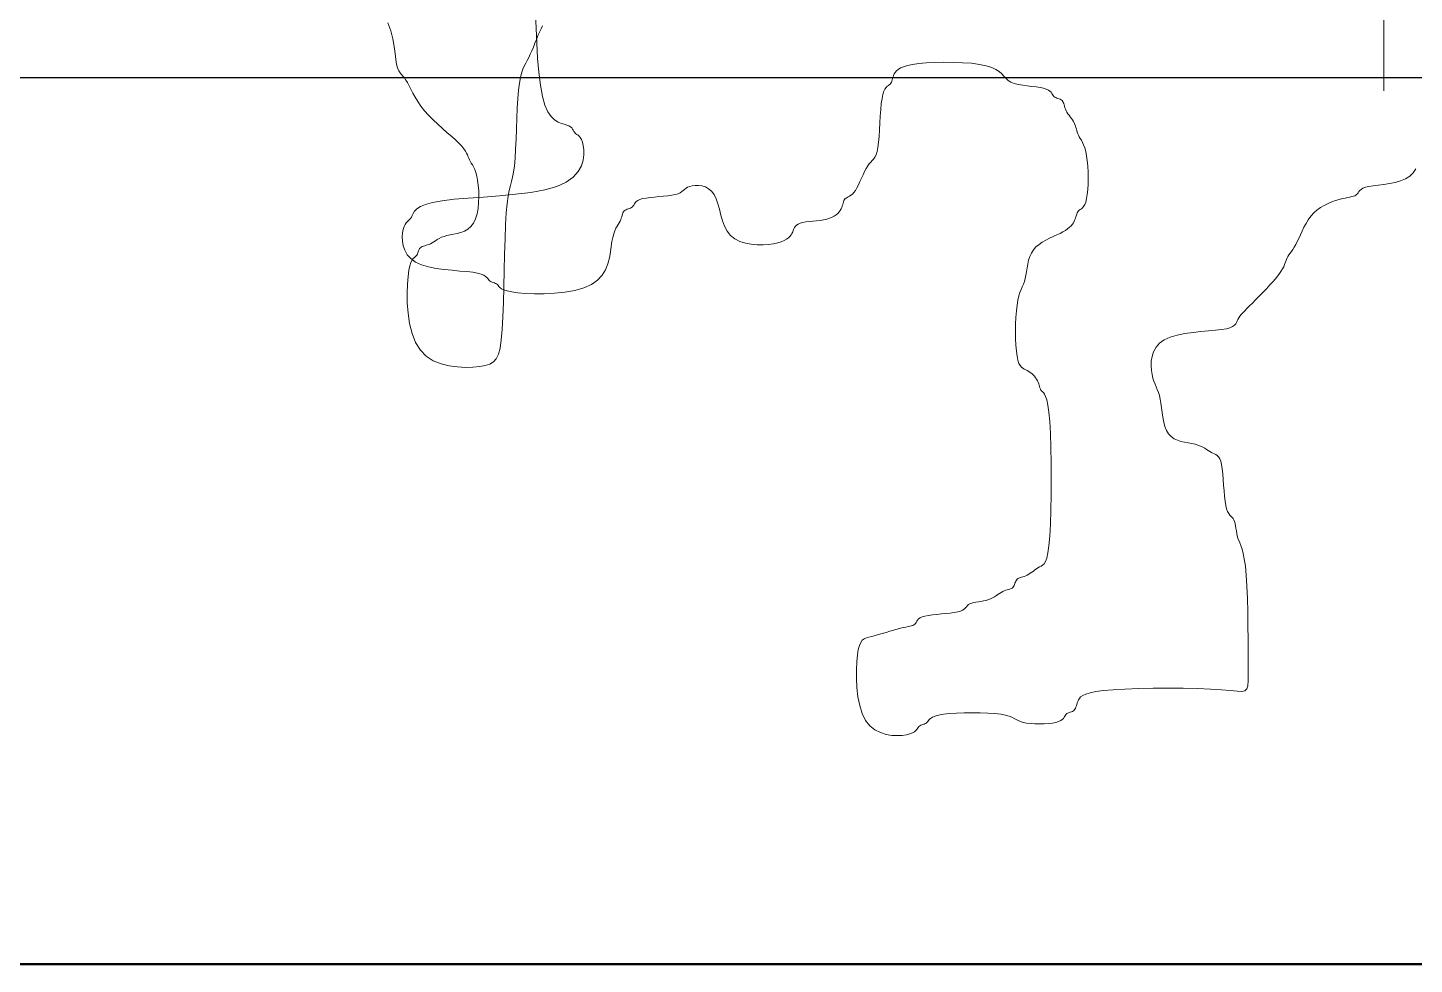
# Model space of a CAD drawing. Header units: millimetres. Extents: x 42 to 552, y 43 to 535.
# Drawn here: x 284.3451 to 284.5015, y 504.2378 to 504.3434 of the extents above; entities that cross this region are included whole.
import ezdxf

# ---------------------------------------------------------------- set-up
doc = ezdxf.new("R2010")
doc.units = ezdxf.units.MM
doc.header["$LTSCALE"] = 0.75
doc.header["$MEASUREMENT"] = 0
for name, color, linetype, lineweight in [('Gramado', 9, 'Continuous', 0), ('Linhas medias', 7, 'Continuous', 30), ('Paredes', 7, 'Continuous', 50)]:
    doc.layers.add(name, color=color, linetype=linetype, lineweight=lineweight)

# ---------------------------------------------------------------- blocks, each defined once
blk = doc.blocks.new('arbusto7vista')
for p, q in [((-0.56978, 0.25088), (-0.56978, 0.31276)), ((-0.76126, 0.26817), (-0.76113, 0.26496)), ((-0.27485, 0.26618), (-0.27416, 0.26437)), ((-0.76113, 0.26496), (-0.76098, 0.26161)), ((-0.27416, 0.26437), (-0.27371, 0.26257)), ((-0.24132, 0.26247), (-0.24098, 0.26331)), ((-0.24098, 0.26331), (-0.24063, 0.2641)), ((-0.24063, 0.2641), (-0.24028, 0.26484)), ((-0.24028, 0.26484), (-0.23994, 0.26548)), ((-0.76098, 0.26161), (-0.76078, 0.25825)), ((-0.27371, 0.26257), (-0.27342, 0.26084)), ((-0.27342, 0.26084), (-0.27323, 0.25926)), ((-0.24271, 0.25911), (-0.24236, 0.2599)), ((-0.24236, 0.2599), (-0.24201, 0.26074)), ((-0.24201, 0.26074), (-0.24167, 0.26161)), ((-0.24167, 0.26161), (-0.24132, 0.26247)), ((-0.76078, 0.25825), (-0.76051, 0.25504)), ((-0.67731, 0.25657), (-0.67616, 0.2568)), ((-0.67616, 0.2568), (-0.67475, 0.25699)), ((-0.67475, 0.25699), (-0.67306, 0.25714)), ((-0.67306, 0.25714), (-0.67114, 0.25724)), ((-0.67114, 0.25724), (-0.66908, 0.25729)), ((-0.66908, 0.25729), (-0.66696, 0.25728)), ((-0.66696, 0.25728), (-0.66486, 0.2572)), ((-0.66486, 0.2572), (-0.66287, 0.25706)), ((-0.66287, 0.25706), (-0.66106, 0.25683)), ((-0.66106, 0.25683), (-0.65952, 0.25653)), ((-0.27323, 0.25926), (-0.27306, 0.25791)), ((-0.27306, 0.25791), (-0.27287, 0.25685)), ((-0.27287, 0.25685), (-0.27264, 0.25603)), ((-0.24407, 0.25645), (-0.24374, 0.25709)), ((-0.24374, 0.25709), (-0.2434, 0.25772)), ((-0.2434, 0.25772), (-0.24305, 0.25838)), ((-0.24305, 0.25838), (-0.24271, 0.25911)), ((-0.76051, 0.25504), (-0.76016, 0.25212)), ((-0.68075, 0.25336), (-0.68067, 0.25367)), ((-0.68067, 0.25367), (-0.68057, 0.254)), ((-0.68057, 0.254), (-0.68045, 0.25434)), ((-0.68045, 0.25434), (-0.68029, 0.25468)), ((-0.68029, 0.25468), (-0.68009, 0.25503)), ((-0.68009, 0.25503), (-0.67982, 0.25537)), ((-0.67982, 0.25537), (-0.67943, 0.2557)), ((-0.67943, 0.2557), (-0.67891, 0.25601)), ((-0.67891, 0.25601), (-0.67821, 0.2563)), ((-0.67821, 0.2563), (-0.67731, 0.25657)), ((-0.65952, 0.25653), (-0.65829, 0.25614)), ((-0.65829, 0.25614), (-0.65735, 0.25569)), ((-0.65735, 0.25569), (-0.65663, 0.2552)), ((-0.65663, 0.2552), (-0.65605, 0.25468)), ((-0.65605, 0.25468), (-0.65557, 0.25417)), ((-0.65557, 0.25417), (-0.6551, 0.25368)), ((-0.6551, 0.25368), (-0.65459, 0.25322)), ((-0.27264, 0.25603), (-0.27237, 0.2554)), ((-0.27237, 0.2554), (-0.27208, 0.25492)), ((-0.27208, 0.25492), (-0.27177, 0.25452)), ((-0.27177, 0.25452), (-0.27144, 0.25415)), ((-0.27144, 0.25415), (-0.2711, 0.25376)), ((-0.2711, 0.25376), (-0.27076, 0.2533)), ((-0.24517, 0.25256), (-0.24494, 0.25383)), ((-0.24494, 0.25383), (-0.24467, 0.25487)), ((-0.24467, 0.25487), (-0.24438, 0.25572)), ((-0.24438, 0.25572), (-0.24407, 0.25645)), ((-0.76016, 0.25212), (-0.75971, 0.24961)), ((-0.68287, 0.25006), (-0.68264, 0.25076)), ((-0.68264, 0.25076), (-0.6824, 0.25126)), ((-0.6824, 0.25126), (-0.68214, 0.25163)), ((-0.68214, 0.25163), (-0.68188, 0.25188)), ((-0.68188, 0.25188), (-0.68163, 0.25207)), ((-0.68163, 0.25207), (-0.68141, 0.25222)), ((-0.68141, 0.25222), (-0.68122, 0.25238)), ((-0.68122, 0.25238), (-0.68106, 0.25257)), ((-0.68106, 0.25257), (-0.68094, 0.2528)), ((-0.68094, 0.2528), (-0.68084, 0.25307)), ((-0.68084, 0.25307), (-0.68075, 0.25336)), ((-0.65459, 0.25322), (-0.65398, 0.25284)), ((-0.65398, 0.25284), (-0.6532, 0.25253)), ((-0.6532, 0.25253), (-0.6523, 0.2523)), ((-0.6523, 0.2523), (-0.65131, 0.25212)), ((-0.65131, 0.25212), (-0.65028, 0.25197)), ((-0.65028, 0.25197), (-0.64925, 0.25185)), ((-0.64925, 0.25185), (-0.64826, 0.25174)), ((-0.64826, 0.25174), (-0.64736, 0.25161)), ((-0.64736, 0.25161), (-0.64659, 0.25145)), ((-0.64659, 0.25145), (-0.64598, 0.25126)), ((-0.64598, 0.25126), (-0.64551, 0.25104)), ((-0.64551, 0.25104), (-0.64517, 0.25079)), ((-0.64517, 0.25079), (-0.64491, 0.25053)), ((-0.64491, 0.25053), (-0.64473, 0.25027)), ((-0.27076, 0.2533), (-0.27041, 0.25272)), ((-0.27041, 0.25272), (-0.27004, 0.25202)), ((-0.27004, 0.25202), (-0.26964, 0.25123)), ((-0.26964, 0.25123), (-0.2692, 0.25036)), ((-0.2692, 0.25036), (-0.26869, 0.24942)), ((-0.24552, 0.24911), (-0.24536, 0.25099)), ((-0.24536, 0.25099), (-0.24517, 0.25256)), ((-0.75971, 0.24961), (-0.75913, 0.24763)), ((-0.75913, 0.24763), (-0.75845, 0.24613)), ((-0.68334, 0.24664), (-0.68322, 0.24799)), ((-0.68322, 0.24799), (-0.68306, 0.24915)), ((-0.68306, 0.24915), (-0.68287, 0.25006)), ((-0.64473, 0.25027), (-0.64458, 0.25003)), ((-0.64458, 0.25003), (-0.64444, 0.2498)), ((-0.64444, 0.2498), (-0.64428, 0.24961)), ((-0.64428, 0.24961), (-0.64409, 0.24946)), ((-0.64409, 0.24946), (-0.64386, 0.24934)), ((-0.64386, 0.24934), (-0.64361, 0.24924)), ((-0.64361, 0.24924), (-0.64336, 0.24915)), ((-0.64336, 0.24915), (-0.6431, 0.24906)), ((-0.6431, 0.24906), (-0.64285, 0.24896)), ((-0.64285, 0.24896), (-0.64263, 0.24884)), ((-0.64263, 0.24884), (-0.64243, 0.24869)), ((-0.64243, 0.24869), (-0.64228, 0.24849)), ((-0.64228, 0.24849), (-0.64216, 0.24826)), ((-0.64216, 0.24826), (-0.64206, 0.248)), ((-0.64206, 0.248), (-0.64197, 0.24771)), ((-0.64197, 0.24771), (-0.64188, 0.24739)), ((-0.64188, 0.24739), (-0.64178, 0.24706)), ((-0.26869, 0.24942), (-0.26809, 0.24843)), ((-0.26809, 0.24843), (-0.2674, 0.24741)), ((-0.2674, 0.24741), (-0.2666, 0.24638)), ((-0.24564, 0.24696), (-0.24552, 0.24911)), ((-0.75845, 0.24613), (-0.75771, 0.24505)), ((-0.75771, 0.24505), (-0.75694, 0.2443)), ((-0.75694, 0.2443), (-0.75616, 0.24381)), ((-0.68352, 0.24361), (-0.68344, 0.24516)), ((-0.68344, 0.24516), (-0.68334, 0.24664)), ((-0.64178, 0.24706), (-0.64166, 0.24672)), ((-0.64166, 0.24672), (-0.64151, 0.24638)), ((-0.64151, 0.24638), (-0.64132, 0.24603)), ((-0.64132, 0.24603), (-0.64109, 0.24569)), ((-0.64109, 0.24569), (-0.64084, 0.24534)), ((-0.64084, 0.24534), (-0.64059, 0.245)), ((-0.64059, 0.245), (-0.64033, 0.24465)), ((-0.64033, 0.24465), (-0.64008, 0.2443)), ((-0.64008, 0.2443), (-0.63986, 0.24396)), ((-0.2666, 0.24638), (-0.26568, 0.24534)), ((-0.26568, 0.24534), (-0.26466, 0.24432)), ((-0.26466, 0.24432), (-0.26359, 0.24331)), ((-0.24582, 0.24228), (-0.24574, 0.24466)), ((-0.24574, 0.24466), (-0.24564, 0.24696)), ((-0.75616, 0.24381), (-0.75542, 0.24351)), ((-0.75542, 0.24351), (-0.75475, 0.24331)), ((-0.75475, 0.24331), (-0.75417, 0.24315)), ((-0.75417, 0.24315), (-0.75371, 0.24296)), ((-0.75371, 0.24296), (-0.75336, 0.24273)), ((-0.75336, 0.24273), (-0.75309, 0.24248)), ((-0.75309, 0.24248), (-0.7529, 0.24223)), ((-0.7529, 0.24223), (-0.75274, 0.24197)), ((-0.75274, 0.24197), (-0.75261, 0.24172)), ((-0.75261, 0.24172), (-0.75247, 0.2415)), ((-0.75247, 0.2415), (-0.75232, 0.2413)), ((-0.75232, 0.2413), (-0.75213, 0.24115)), ((-0.75213, 0.24115), (-0.7519, 0.241)), ((-0.7519, 0.241), (-0.75165, 0.24083)), ((-0.68371, 0.24058), (-0.68361, 0.24206)), ((-0.68361, 0.24206), (-0.68352, 0.24361)), ((-0.63986, 0.24396), (-0.63966, 0.24361)), ((-0.63966, 0.24361), (-0.63951, 0.24326)), ((-0.63951, 0.24326), (-0.63939, 0.24292)), ((-0.63939, 0.24292), (-0.63929, 0.24257)), ((-0.63929, 0.24257), (-0.6392, 0.24223)), ((-0.6392, 0.24223), (-0.63911, 0.24188)), ((-0.63911, 0.24188), (-0.63901, 0.24153)), ((-0.63901, 0.24153), (-0.63889, 0.24119)), ((-0.63889, 0.24119), (-0.63874, 0.24084)), ((-0.26359, 0.24331), (-0.2625, 0.24234)), ((-0.2625, 0.24234), (-0.26144, 0.24141)), ((-0.26144, 0.24141), (-0.26043, 0.24054)), ((-0.24591, 0.23993), (-0.24582, 0.24228)), ((-0.75165, 0.24083), (-0.7514, 0.24061)), ((-0.7514, 0.24061), (-0.75114, 0.2403)), ((-0.75114, 0.2403), (-0.75089, 0.23988)), ((-0.75089, 0.23988), (-0.75067, 0.2393)), ((-0.75067, 0.2393), (-0.75047, 0.23854)), ((-0.75047, 0.23854), (-0.75033, 0.23757)), ((-0.68418, 0.23716), (-0.68399, 0.23807)), ((-0.68399, 0.23807), (-0.68383, 0.23923)), ((-0.68383, 0.23923), (-0.68371, 0.24058)), ((-0.63874, 0.24084), (-0.63855, 0.24049)), ((-0.63855, 0.24049), (-0.63832, 0.24012)), ((-0.63832, 0.24012), (-0.63807, 0.23971)), ((-0.63807, 0.23971), (-0.63782, 0.23923)), ((-0.63782, 0.23923), (-0.63756, 0.23866)), ((-0.63756, 0.23866), (-0.63731, 0.23799)), ((-0.63731, 0.23799), (-0.63708, 0.23718)), ((-0.26043, 0.24054), (-0.25952, 0.23973)), ((-0.25952, 0.23973), (-0.25875, 0.239)), ((-0.25875, 0.239), (-0.25814, 0.23835)), ((-0.25814, 0.23835), (-0.25768, 0.23777)), ((-0.24601, 0.23769), (-0.24591, 0.23993)), ((-0.75046, 0.23521), (-0.75088, 0.23392)), ((-0.75031, 0.23644), (-0.75046, 0.23521)), ((-0.75033, 0.23757), (-0.75031, 0.23644)), ((-0.68595, 0.23438), (-0.68561, 0.23477)), ((-0.68561, 0.23477), (-0.68528, 0.23511)), ((-0.68528, 0.23511), (-0.68497, 0.23548)), ((-0.68497, 0.23548), (-0.68468, 0.23591)), ((-0.68468, 0.23591), (-0.68441, 0.23645)), ((-0.68441, 0.23645), (-0.68418, 0.23716)), ((-0.63708, 0.23718), (-0.63689, 0.23623)), ((-0.63689, 0.23623), (-0.63674, 0.23511)), ((-0.63674, 0.23511), (-0.63663, 0.23387)), ((-0.25768, 0.23777), (-0.25733, 0.23726)), ((-0.25733, 0.23726), (-0.25708, 0.23681)), ((-0.25708, 0.23681), (-0.25689, 0.23639)), ((-0.25689, 0.23639), (-0.25674, 0.23601)), ((-0.25674, 0.23601), (-0.2566, 0.23565)), ((-0.2566, 0.23565), (-0.25644, 0.23531)), ((-0.25644, 0.23531), (-0.25625, 0.23496)), ((-0.25625, 0.23496), (-0.25602, 0.23458)), ((-0.24629, 0.23392), (-0.24613, 0.23566)), ((-0.24613, 0.23566), (-0.24601, 0.23769)), ((-0.75161, 0.23263), (-0.75274, 0.2314)), ((-0.75088, 0.23392), (-0.75161, 0.23263)), ((-0.68768, 0.23115), (-0.68733, 0.23193)), ((-0.68733, 0.23193), (-0.68699, 0.23267)), ((-0.68699, 0.23267), (-0.68664, 0.23334)), ((-0.68664, 0.23334), (-0.68629, 0.23392)), ((-0.68629, 0.23392), (-0.68595, 0.23438)), ((-0.63663, 0.23387), (-0.63657, 0.23255)), ((-0.63657, 0.23255), (-0.63655, 0.23121)), ((-0.56491, 0.231), (-0.56394, 0.23161)), ((-0.56394, 0.23161), (-0.56318, 0.23239)), ((-0.56318, 0.23239), (-0.5626, 0.23329)), ((-0.25602, 0.23458), (-0.25578, 0.23417)), ((-0.25578, 0.23417), (-0.25552, 0.23369)), ((-0.25552, 0.23369), (-0.25526, 0.23313)), ((-0.25526, 0.23313), (-0.25501, 0.23245)), ((-0.25501, 0.23245), (-0.25479, 0.23165)), ((-0.25479, 0.23165), (-0.2546, 0.23069)), ((-0.2467, 0.23142), (-0.24648, 0.23254)), ((-0.24648, 0.23254), (-0.24629, 0.23392)), ((-0.75918, 0.22854), (-0.76233, 0.22796)), ((-0.75647, 0.22931), (-0.75918, 0.22854)), ((-0.75434, 0.23027), (-0.75647, 0.22931)), ((-0.75274, 0.2314), (-0.75434, 0.23027)), ((-0.72791, 0.22838), (-0.72761, 0.22864)), ((-0.72761, 0.22864), (-0.72729, 0.22889)), ((-0.72729, 0.22889), (-0.72692, 0.22911)), ((-0.72692, 0.22911), (-0.72646, 0.22931)), ((-0.72646, 0.22931), (-0.72588, 0.22946)), ((-0.72588, 0.22946), (-0.72521, 0.22954)), ((-0.72521, 0.22954), (-0.72447, 0.22953)), ((-0.72447, 0.22953), (-0.72369, 0.22942)), ((-0.72369, 0.22942), (-0.72292, 0.22918)), ((-0.72292, 0.22918), (-0.72218, 0.22879)), ((-0.72218, 0.22879), (-0.7215, 0.22822)), ((-0.68907, 0.22838), (-0.68872, 0.22896)), ((-0.68872, 0.22896), (-0.68837, 0.22964)), ((-0.68837, 0.22964), (-0.68803, 0.23038)), ((-0.68803, 0.23038), (-0.68768, 0.23115)), ((-0.63663, 0.22864), (-0.63674, 0.2275)), ((-0.63657, 0.22989), (-0.63663, 0.22864)), ((-0.63655, 0.23121), (-0.63657, 0.22989)), ((-0.57525, 0.22838), (-0.57495, 0.22864)), ((-0.57495, 0.22864), (-0.57452, 0.22889)), ((-0.57452, 0.22889), (-0.57394, 0.22911)), ((-0.57394, 0.22911), (-0.57318, 0.22931)), ((-0.57318, 0.22931), (-0.57221, 0.22946)), ((-0.57221, 0.22946), (-0.57108, 0.2296)), ((-0.57108, 0.2296), (-0.56985, 0.22975)), ((-0.56985, 0.22975), (-0.56856, 0.22994)), ((-0.56856, 0.22994), (-0.56727, 0.2302)), ((-0.56727, 0.2302), (-0.56603, 0.23054)), ((-0.56603, 0.23054), (-0.56491, 0.231)), ((-0.2546, 0.23069), (-0.25445, 0.22958)), ((-0.25445, 0.22958), (-0.25435, 0.22833)), ((-0.24771, 0.22711), (-0.24747, 0.22841)), ((-0.24747, 0.22841), (-0.24721, 0.22948)), ((-0.24721, 0.22948), (-0.24695, 0.23044)), ((-0.24695, 0.23044), (-0.2467, 0.23142)), ((-0.78447, 0.22569), (-0.78607, 0.22524)), ((-0.78233, 0.22608), (-0.78447, 0.22569)), ((-0.77963, 0.22639), (-0.78233, 0.22608)), ((-0.77647, 0.22665), (-0.77963, 0.22639)), ((-0.77301, 0.2269), (-0.77647, 0.22665)), ((-0.7694, 0.22717), (-0.77301, 0.2269)), ((-0.76579, 0.22752), (-0.7694, 0.22717)), ((-0.76233, 0.22796), (-0.76579, 0.22752)), ((-0.7391, 0.22511), (-0.73895, 0.22536)), ((-0.73895, 0.22536), (-0.73876, 0.22562)), ((-0.73876, 0.22562), (-0.7385, 0.22587)), ((-0.7385, 0.22587), (-0.73816, 0.22612)), ((-0.73816, 0.22612), (-0.73769, 0.22635)), ((-0.73769, 0.22635), (-0.73708, 0.22654)), ((-0.73708, 0.22654), (-0.73631, 0.22669)), ((-0.73631, 0.22669), (-0.73541, 0.22681)), ((-0.73541, 0.22681), (-0.73442, 0.22691)), ((-0.73442, 0.22691), (-0.73339, 0.227)), ((-0.73339, 0.227), (-0.73236, 0.22709)), ((-0.73236, 0.22709), (-0.73137, 0.22719)), ((-0.73137, 0.22719), (-0.73047, 0.22731)), ((-0.73047, 0.22731), (-0.7297, 0.22746)), ((-0.7297, 0.22746), (-0.72908, 0.22765)), ((-0.72908, 0.22765), (-0.72861, 0.22788)), ((-0.72861, 0.22788), (-0.72823, 0.22813)), ((-0.72823, 0.22813), (-0.72791, 0.22838)), ((-0.7215, 0.22822), (-0.72092, 0.22746)), ((-0.72092, 0.22746), (-0.72046, 0.2265)), ((-0.72046, 0.2265), (-0.72009, 0.22537)), ((-0.72009, 0.22537), (-0.71975, 0.22414)), ((-0.69192, 0.22525), (-0.69184, 0.22556)), ((-0.69184, 0.22556), (-0.69175, 0.22585)), ((-0.69175, 0.22585), (-0.69165, 0.22611)), ((-0.69165, 0.22611), (-0.69153, 0.22635)), ((-0.69153, 0.22635), (-0.69137, 0.22654)), ((-0.69137, 0.22654), (-0.69118, 0.22669)), ((-0.69118, 0.22669), (-0.69095, 0.22683)), ((-0.69095, 0.22683), (-0.69068, 0.22696)), ((-0.69068, 0.22696), (-0.69039, 0.22712)), ((-0.69039, 0.22712), (-0.69008, 0.22731)), ((-0.69008, 0.22731), (-0.68975, 0.22758)), ((-0.68975, 0.22758), (-0.68941, 0.22793)), ((-0.68941, 0.22793), (-0.68907, 0.22838)), ((-0.63708, 0.22578), (-0.63731, 0.2252)), ((-0.63689, 0.22654), (-0.63708, 0.22578)), ((-0.63674, 0.2275), (-0.63689, 0.22654)), ((-0.58327, 0.22502), (-0.58241, 0.22544)), ((-0.58241, 0.22544), (-0.58155, 0.2258)), ((-0.58155, 0.2258), (-0.58071, 0.2261)), ((-0.58071, 0.2261), (-0.57991, 0.22634)), ((-0.57991, 0.22634), (-0.57918, 0.22654)), ((-0.57918, 0.22654), (-0.57853, 0.22669)), ((-0.57853, 0.22669), (-0.57796, 0.22681)), ((-0.57796, 0.22681), (-0.57747, 0.22691)), ((-0.57747, 0.22691), (-0.57704, 0.227)), ((-0.57704, 0.227), (-0.57668, 0.22709)), ((-0.57668, 0.22709), (-0.57639, 0.22719)), ((-0.57639, 0.22719), (-0.57614, 0.22731)), ((-0.57614, 0.22731), (-0.57595, 0.22746)), ((-0.57595, 0.22746), (-0.57579, 0.22765)), ((-0.57579, 0.22765), (-0.57564, 0.22788)), ((-0.57564, 0.22788), (-0.57548, 0.22813)), ((-0.57548, 0.22813), (-0.57525, 0.22838)), ((-0.25437, 0.22567), (-0.2545, 0.22435)), ((-0.25432, 0.22702), (-0.25437, 0.22567)), ((-0.25435, 0.22833), (-0.25432, 0.22702)), ((-0.24813, 0.22331), (-0.24794, 0.22545)), ((-0.24794, 0.22545), (-0.24771, 0.22711)), ((-0.78926, 0.22239), (-0.78945, 0.22208)), ((-0.78909, 0.22277), (-0.78926, 0.22239)), ((-0.78889, 0.22322), (-0.78909, 0.22277)), ((-0.78857, 0.22372), (-0.78889, 0.22322)), ((-0.78804, 0.22423), (-0.78857, 0.22372)), ((-0.78724, 0.22475), (-0.78804, 0.22423)), ((-0.78607, 0.22524), (-0.78724, 0.22475)), ((-0.74189, 0.22215), (-0.74179, 0.22248)), ((-0.74179, 0.22248), (-0.7417, 0.22279)), ((-0.7417, 0.22279), (-0.74161, 0.22308)), ((-0.74161, 0.22308), (-0.74151, 0.22335)), ((-0.74151, 0.22335), (-0.74139, 0.22358)), ((-0.74139, 0.22358), (-0.74124, 0.22377)), ((-0.74124, 0.22377), (-0.74105, 0.22392)), ((-0.74105, 0.22392), (-0.74082, 0.22404)), ((-0.74082, 0.22404), (-0.74057, 0.22414)), ((-0.74057, 0.22414), (-0.74031, 0.22423)), ((-0.74031, 0.22423), (-0.74006, 0.22432)), ((-0.74006, 0.22432), (-0.73981, 0.22442)), ((-0.73981, 0.22442), (-0.73958, 0.22454)), ((-0.73958, 0.22454), (-0.73939, 0.22469)), ((-0.73939, 0.22469), (-0.73924, 0.22489)), ((-0.73924, 0.22489), (-0.7391, 0.22511)), ((-0.71975, 0.22414), (-0.71942, 0.22285)), ((-0.71942, 0.22285), (-0.71905, 0.22156)), ((-0.69488, 0.22212), (-0.69431, 0.22235)), ((-0.69431, 0.22235), (-0.69382, 0.22261)), ((-0.69382, 0.22261), (-0.69339, 0.22291)), ((-0.69339, 0.22291), (-0.69304, 0.22322)), ((-0.69304, 0.22322), (-0.69274, 0.22355)), ((-0.69274, 0.22355), (-0.69249, 0.22389)), ((-0.69249, 0.22389), (-0.6923, 0.22423)), ((-0.6923, 0.22423), (-0.69214, 0.22458)), ((-0.69214, 0.22458), (-0.69202, 0.22492)), ((-0.69202, 0.22492), (-0.69192, 0.22525)), ((-0.63929, 0.22248), (-0.63939, 0.22215)), ((-0.6392, 0.22279), (-0.63929, 0.22248)), ((-0.63911, 0.22308), (-0.6392, 0.22279)), ((-0.63901, 0.22335), (-0.63911, 0.22308)), ((-0.63889, 0.22358), (-0.63901, 0.22335)), ((-0.63874, 0.22377), (-0.63889, 0.22358)), ((-0.63855, 0.22393), (-0.63874, 0.22377)), ((-0.63832, 0.22407), (-0.63855, 0.22393)), ((-0.63807, 0.22424), (-0.63832, 0.22407)), ((-0.63782, 0.22446), (-0.63807, 0.22424)), ((-0.63756, 0.22477), (-0.63782, 0.22446)), ((-0.63731, 0.2252), (-0.63756, 0.22477)), ((-0.58687, 0.22178), (-0.58629, 0.22258)), ((-0.58629, 0.22258), (-0.58564, 0.22331)), ((-0.58564, 0.22331), (-0.58491, 0.22396)), ((-0.58491, 0.22396), (-0.58411, 0.22453)), ((-0.58411, 0.22453), (-0.58327, 0.22502)), ((-0.25473, 0.2231), (-0.25506, 0.22197)), ((-0.2545, 0.22435), (-0.25473, 0.2231)), ((-0.24829, 0.22061), (-0.24813, 0.22331)), ((-0.7911, 0.21962), (-0.79125, 0.21885)), ((-0.79091, 0.22023), (-0.7911, 0.21962)), ((-0.79068, 0.2207), (-0.79091, 0.22023)), ((-0.79044, 0.22106), (-0.79068, 0.2207)), ((-0.79018, 0.22135), (-0.79044, 0.22106)), ((-0.78992, 0.22159), (-0.79018, 0.22135)), ((-0.78967, 0.22182), (-0.78992, 0.22159)), ((-0.78945, 0.22208), (-0.78967, 0.22182)), ((-0.74359, 0.21861), (-0.74334, 0.21928)), ((-0.74334, 0.21928), (-0.74309, 0.21985)), ((-0.74309, 0.21985), (-0.74283, 0.22033)), ((-0.74283, 0.22033), (-0.74258, 0.22074)), ((-0.74258, 0.22074), (-0.74235, 0.22111)), ((-0.74235, 0.22111), (-0.74216, 0.22146)), ((-0.74216, 0.22146), (-0.74201, 0.22181)), ((-0.74201, 0.22181), (-0.74189, 0.22215)), ((-0.71905, 0.22156), (-0.71859, 0.22032)), ((-0.71859, 0.22032), (-0.71799, 0.2192)), ((-0.71799, 0.2192), (-0.71723, 0.21823)), ((-0.70338, 0.2187), (-0.70322, 0.21904)), ((-0.70322, 0.21904), (-0.70309, 0.21938)), ((-0.70309, 0.21938), (-0.70296, 0.21971)), ((-0.70296, 0.21971), (-0.7028, 0.22002)), ((-0.7028, 0.22002), (-0.7026, 0.22031)), ((-0.7026, 0.22031), (-0.70234, 0.22058)), ((-0.70234, 0.22058), (-0.70199, 0.22081)), ((-0.70199, 0.22081), (-0.70153, 0.221)), ((-0.70153, 0.221), (-0.70095, 0.22116)), ((-0.70095, 0.22116), (-0.70027, 0.22128)), ((-0.70027, 0.22128), (-0.69951, 0.22138)), ((-0.69951, 0.22138), (-0.6987, 0.22146)), ((-0.6987, 0.22146), (-0.69787, 0.22155)), ((-0.69787, 0.22155), (-0.69705, 0.22165)), ((-0.69705, 0.22165), (-0.69626, 0.22177)), ((-0.69626, 0.22177), (-0.69553, 0.22193)), ((-0.69553, 0.22193), (-0.69488, 0.22212)), ((-0.64224, 0.21904), (-0.64289, 0.2187)), ((-0.64167, 0.21939), (-0.64224, 0.21904)), ((-0.64118, 0.21973), (-0.64167, 0.21939)), ((-0.64076, 0.22008), (-0.64118, 0.21973)), ((-0.6404, 0.22043), (-0.64076, 0.22008)), ((-0.6401, 0.22077), (-0.6404, 0.22043)), ((-0.63986, 0.22112), (-0.6401, 0.22077)), ((-0.63966, 0.22146), (-0.63986, 0.22112)), ((-0.63951, 0.22181), (-0.63966, 0.22146)), ((-0.63939, 0.22215), (-0.63951, 0.22181)), ((-0.58863, 0.21838), (-0.58825, 0.21922)), ((-0.58825, 0.21922), (-0.58784, 0.22008)), ((-0.58784, 0.22008), (-0.58738, 0.22094)), ((-0.58738, 0.22094), (-0.58687, 0.22178)), ((-0.25754, 0.21923), (-0.25835, 0.21893)), ((-0.25678, 0.21966), (-0.25754, 0.21923)), ((-0.2561, 0.22024), (-0.25678, 0.21966)), ((-0.25552, 0.221), (-0.2561, 0.22024)), ((-0.25506, 0.22197), (-0.25552, 0.221)), ((-0.24841, 0.21745), (-0.24829, 0.22061)), ((-0.79125, 0.21885), (-0.79132, 0.21795)), ((-0.79132, 0.21795), (-0.79128, 0.21696)), ((-0.79128, 0.21696), (-0.7911, 0.21593)), ((-0.7911, 0.21593), (-0.79075, 0.2149)), ((-0.74417, 0.21573), (-0.74401, 0.21685)), ((-0.74401, 0.21685), (-0.74382, 0.21781)), ((-0.74382, 0.21781), (-0.74359, 0.21861)), ((-0.71723, 0.21823), (-0.71626, 0.21747)), ((-0.71626, 0.21747), (-0.71513, 0.21691)), ((-0.71513, 0.21691), (-0.71388, 0.21651)), ((-0.71388, 0.21651), (-0.71255, 0.21627)), ((-0.71255, 0.21627), (-0.71121, 0.21616)), ((-0.71121, 0.21616), (-0.70989, 0.21616)), ((-0.70989, 0.21616), (-0.70865, 0.21624)), ((-0.70865, 0.21624), (-0.70753, 0.21639)), ((-0.70753, 0.21639), (-0.70658, 0.21658)), ((-0.70658, 0.21658), (-0.70578, 0.21681)), ((-0.70578, 0.21681), (-0.70512, 0.21708)), ((-0.70512, 0.21708), (-0.70459, 0.21737)), ((-0.70459, 0.21737), (-0.70417, 0.21768)), ((-0.70417, 0.21768), (-0.70383, 0.21801)), ((-0.70383, 0.21801), (-0.70358, 0.21835)), ((-0.70358, 0.21835), (-0.70338, 0.2187)), ((-0.64763, 0.21623), (-0.64832, 0.21566)), ((-0.64688, 0.21674), (-0.64763, 0.21623)), ((-0.64607, 0.2172), (-0.64688, 0.21674)), ((-0.64524, 0.21761), (-0.64607, 0.2172)), ((-0.64442, 0.21799), (-0.64524, 0.21761)), ((-0.64363, 0.21835), (-0.64442, 0.21799)), ((-0.64289, 0.2187), (-0.64363, 0.21835)), ((-0.59002, 0.21562), (-0.58968, 0.2162)), ((-0.58968, 0.2162), (-0.58934, 0.21685)), ((-0.58934, 0.21685), (-0.58899, 0.21758)), ((-0.58899, 0.21758), (-0.58863, 0.21838)), ((-0.26654, 0.21593), (-0.26683, 0.21584)), ((-0.26623, 0.21602), (-0.26654, 0.21593)), ((-0.2659, 0.21611), (-0.26623, 0.21602)), ((-0.26556, 0.21624), (-0.2659, 0.21611)), ((-0.26522, 0.21639), (-0.26556, 0.21624)), ((-0.26487, 0.21658), (-0.26522, 0.21639)), ((-0.26451, 0.21681), (-0.26487, 0.21658)), ((-0.26413, 0.21705), (-0.26451, 0.21681)), ((-0.26371, 0.21731), (-0.26413, 0.21705)), ((-0.26326, 0.21757), (-0.26371, 0.21731)), ((-0.26275, 0.21782), (-0.26326, 0.21757)), ((-0.26217, 0.21804), (-0.26275, 0.21782)), ((-0.26152, 0.21823), (-0.26217, 0.21804)), ((-0.26079, 0.21839), (-0.26152, 0.21823)), ((-0.26, 0.21854), (-0.26079, 0.21839)), ((-0.25918, 0.2187), (-0.26, 0.21854)), ((-0.25835, 0.21893), (-0.25918, 0.2187)), ((-0.24851, 0.21397), (-0.24841, 0.21745)), ((-0.79075, 0.2149), (-0.79019, 0.21391)), ((-0.79019, 0.21391), (-0.7894, 0.21301)), ((-0.7894, 0.21301), (-0.78833, 0.21224)), ((-0.74493, 0.21183), (-0.74458, 0.21318)), ((-0.74458, 0.21318), (-0.74434, 0.21449)), ((-0.74434, 0.21449), (-0.74417, 0.21573)), ((-0.6497, 0.21348), (-0.64997, 0.21264)), ((-0.64935, 0.21427), (-0.6497, 0.21348)), ((-0.6489, 0.215), (-0.64935, 0.21427)), ((-0.64832, 0.21566), (-0.6489, 0.215)), ((-0.59193, 0.21245), (-0.5918, 0.21281)), ((-0.5918, 0.21281), (-0.59164, 0.21316)), ((-0.59164, 0.21316), (-0.59145, 0.21351)), ((-0.59145, 0.21351), (-0.59122, 0.21387)), ((-0.59122, 0.21387), (-0.59095, 0.21425)), ((-0.59095, 0.21425), (-0.59066, 0.21466)), ((-0.59066, 0.21466), (-0.59035, 0.21511)), ((-0.59035, 0.21511), (-0.59002, 0.21562)), ((-0.26911, 0.21305), (-0.26937, 0.2127)), ((-0.26887, 0.21329), (-0.26911, 0.21305)), ((-0.26864, 0.21346), (-0.26887, 0.21329)), ((-0.26845, 0.21362), (-0.26864, 0.21346)), ((-0.26829, 0.21381), (-0.26845, 0.21362)), ((-0.26817, 0.21404), (-0.26829, 0.21381)), ((-0.26807, 0.21429), (-0.26817, 0.21404)), ((-0.26799, 0.21454), (-0.26807, 0.21429)), ((-0.2679, 0.2148), (-0.26799, 0.21454)), ((-0.2678, 0.21505), (-0.2679, 0.2148)), ((-0.26768, 0.21527), (-0.2678, 0.21505)), ((-0.26752, 0.21547), (-0.26768, 0.21527)), ((-0.26733, 0.21562), (-0.26752, 0.21547)), ((-0.2671, 0.21574), (-0.26733, 0.21562)), ((-0.26683, 0.21584), (-0.2671, 0.21574)), ((-0.24859, 0.21033), (-0.24851, 0.21397)), ((-0.78833, 0.21224), (-0.78698, 0.21163)), ((-0.78698, 0.21163), (-0.7854, 0.21116)), ((-0.7854, 0.21116), (-0.78367, 0.21082)), ((-0.78367, 0.21082), (-0.78187, 0.21056)), ((-0.78187, 0.21056), (-0.78006, 0.21038)), ((-0.78006, 0.21038), (-0.77833, 0.21022)), ((-0.77833, 0.21022), (-0.77676, 0.21008)), ((-0.77676, 0.21008), (-0.7754, 0.20993)), ((-0.7754, 0.20993), (-0.77434, 0.20974)), ((-0.77434, 0.20974), (-0.77353, 0.20951)), ((-0.74622, 0.20926), (-0.74546, 0.21051)), ((-0.74546, 0.21051), (-0.74493, 0.21183)), ((-0.65045, 0.21007), (-0.65059, 0.20928)), ((-0.65032, 0.21091), (-0.65045, 0.21007)), ((-0.65017, 0.21177), (-0.65032, 0.21091)), ((-0.64997, 0.21264), (-0.65017, 0.21177)), ((-0.59349, 0.20947), (-0.59303, 0.21012)), ((-0.59303, 0.21012), (-0.59268, 0.21069)), ((-0.59268, 0.21069), (-0.59242, 0.2112)), ((-0.59242, 0.2112), (-0.59222, 0.21166)), ((-0.59222, 0.21166), (-0.59207, 0.21207)), ((-0.59207, 0.21207), (-0.59193, 0.21245)), ((-0.2701, 0.21038), (-0.27029, 0.20901)), ((-0.26988, 0.21141), (-0.2701, 0.21038)), ((-0.26963, 0.21217), (-0.26988, 0.21141)), ((-0.26937, 0.2127), (-0.26963, 0.21217)), ((-0.24868, 0.20667), (-0.24859, 0.21033)), ((-0.77353, 0.20951), (-0.77294, 0.20926)), ((-0.77294, 0.20926), (-0.77252, 0.20901)), ((-0.77252, 0.20901), (-0.77223, 0.20875)), ((-0.77223, 0.20875), (-0.77203, 0.2085)), ((-0.77203, 0.2085), (-0.77187, 0.20828)), ((-0.77187, 0.20828), (-0.77171, 0.20808)), ((-0.77171, 0.20808), (-0.77152, 0.20793)), ((-0.77152, 0.20793), (-0.77129, 0.20781)), ((-0.77129, 0.20781), (-0.77105, 0.20771)), ((-0.77105, 0.20771), (-0.77079, 0.20762)), ((-0.77079, 0.20762), (-0.77053, 0.20753)), ((-0.77053, 0.20753), (-0.77028, 0.20743)), ((-0.77028, 0.20743), (-0.77006, 0.20731)), ((-0.77006, 0.20731), (-0.76986, 0.20716)), ((-0.76986, 0.20716), (-0.7697, 0.20697)), ((-0.7697, 0.20697), (-0.76953, 0.20674)), ((-0.76953, 0.20674), (-0.7693, 0.2065)), ((-0.75036, 0.2064), (-0.74863, 0.20716)), ((-0.74863, 0.20716), (-0.74725, 0.20813)), ((-0.74725, 0.20813), (-0.74622, 0.20926)), ((-0.65141, 0.20669), (-0.65167, 0.20606)), ((-0.65116, 0.20728), (-0.65141, 0.20669)), ((-0.65094, 0.20789), (-0.65116, 0.20728)), ((-0.65074, 0.20854), (-0.65094, 0.20789)), ((-0.65059, 0.20928), (-0.65074, 0.20854)), ((-0.59632, 0.20624), (-0.59551, 0.2071)), ((-0.59551, 0.2071), (-0.59475, 0.20794)), ((-0.59475, 0.20794), (-0.59407, 0.20874)), ((-0.59407, 0.20874), (-0.59349, 0.20947)), ((-0.27044, 0.20727), (-0.27051, 0.20524)), ((-0.27029, 0.20901), (-0.27044, 0.20727)), ((-0.24878, 0.20313), (-0.24868, 0.20667)), ((-0.7693, 0.2065), (-0.76894, 0.20624)), ((-0.76894, 0.20624), (-0.76841, 0.20598)), ((-0.76841, 0.20598), (-0.76766, 0.20573)), ((-0.76766, 0.20573), (-0.76662, 0.20551)), ((-0.76662, 0.20551), (-0.76525, 0.20532)), ((-0.76525, 0.20532), (-0.76351, 0.20517)), ((-0.76351, 0.20517), (-0.76148, 0.20508)), ((-0.76148, 0.20508), (-0.75926, 0.20509)), ((-0.75926, 0.20509), (-0.75694, 0.2052)), ((-0.75694, 0.2052), (-0.75462, 0.20544)), ((-0.75462, 0.20544), (-0.75239, 0.20583)), ((-0.75239, 0.20583), (-0.75036, 0.2064)), ((-0.6524, 0.20366), (-0.65259, 0.20255)), ((-0.65217, 0.20459), (-0.6524, 0.20366)), ((-0.65192, 0.20538), (-0.65217, 0.20459)), ((-0.65167, 0.20606), (-0.65192, 0.20538)), ((-0.59949, 0.20301), (-0.59876, 0.20374)), ((-0.59876, 0.20374), (-0.59797, 0.20454)), ((-0.59797, 0.20454), (-0.59715, 0.20538)), ((-0.59715, 0.20538), (-0.59632, 0.20624)), ((-0.27051, 0.20524), (-0.27047, 0.20302)), ((-0.65274, 0.20124), (-0.65285, 0.19977)), ((-0.65259, 0.20255), (-0.65274, 0.20124)), ((-0.60229, 0.20002), (-0.60199, 0.2004)), ((-0.60199, 0.2004), (-0.60163, 0.20082)), ((-0.60163, 0.20082), (-0.60121, 0.20127)), ((-0.60121, 0.20127), (-0.60071, 0.20178)), ((-0.60071, 0.20178), (-0.60014, 0.20236)), ((-0.60014, 0.20236), (-0.59949, 0.20301)), ((-0.27047, 0.20302), (-0.27029, 0.2007)), ((-0.27029, 0.2007), (-0.26994, 0.19838)), ((-0.2489, 0.19986), (-0.24878, 0.20313)), ((-0.65291, 0.19821), (-0.65294, 0.19661)), ((-0.65285, 0.19977), (-0.65291, 0.19821)), ((-0.60642, 0.19701), (-0.60535, 0.1972)), ((-0.60535, 0.1972), (-0.60454, 0.19744)), ((-0.60454, 0.19744), (-0.60395, 0.1977)), ((-0.60395, 0.1977), (-0.60353, 0.19799)), ((-0.60353, 0.19799), (-0.60324, 0.1983)), ((-0.60324, 0.1983), (-0.60304, 0.19863)), ((-0.60304, 0.19863), (-0.60288, 0.19897)), ((-0.60288, 0.19897), (-0.60273, 0.19932)), ((-0.60273, 0.19932), (-0.60253, 0.19966)), ((-0.60253, 0.19966), (-0.60229, 0.20002)), ((-0.26994, 0.19838), (-0.26939, 0.19616)), ((-0.24906, 0.19701), (-0.2489, 0.19986)), ((-0.65294, 0.19661), (-0.65291, 0.19503)), ((-0.65291, 0.19503), (-0.65285, 0.19353)), ((-0.62041, 0.19393), (-0.61935, 0.1947)), ((-0.61935, 0.1947), (-0.618, 0.19531)), ((-0.618, 0.19531), (-0.61642, 0.19578)), ((-0.61642, 0.19578), (-0.61469, 0.19612)), ((-0.61469, 0.19612), (-0.61288, 0.19638)), ((-0.61288, 0.19638), (-0.61108, 0.19656)), ((-0.61108, 0.19656), (-0.60935, 0.19671)), ((-0.60935, 0.19671), (-0.60777, 0.19685)), ((-0.60777, 0.19685), (-0.60642, 0.19701)), ((-0.26939, 0.19616), (-0.26859, 0.19413)), ((-0.26859, 0.19413), (-0.26752, 0.1924)), ((-0.24952, 0.19286), (-0.24925, 0.19468)), ((-0.24925, 0.19468), (-0.24906, 0.19701)), ((-0.65285, 0.19353), (-0.65274, 0.19217)), ((-0.65274, 0.19217), (-0.65259, 0.19101)), ((-0.65259, 0.19101), (-0.6524, 0.1901)), ((-0.6223, 0.18987), (-0.62212, 0.19095)), ((-0.62212, 0.19095), (-0.62177, 0.19202)), ((-0.62177, 0.19202), (-0.62121, 0.19302)), ((-0.62121, 0.19302), (-0.62041, 0.19393)), ((-0.26752, 0.1924), (-0.26617, 0.19103)), ((-0.26617, 0.19103), (-0.26459, 0.19)), ((-0.25038, 0.19044), (-0.24989, 0.19146)), ((-0.24989, 0.19146), (-0.24952, 0.19286)), ((-0.6524, 0.1901), (-0.65216, 0.1894)), ((-0.65216, 0.1894), (-0.6519, 0.1889)), ((-0.6519, 0.1889), (-0.65161, 0.18853)), ((-0.65161, 0.18853), (-0.6513, 0.18828)), ((-0.6513, 0.18828), (-0.65097, 0.18809)), ((-0.65097, 0.18809), (-0.65063, 0.18794)), ((-0.65063, 0.18794), (-0.65028, 0.18778)), ((-0.65028, 0.18778), (-0.64994, 0.18759)), ((-0.62233, 0.1888), (-0.6223, 0.18987)), ((-0.62226, 0.18778), (-0.62233, 0.1888)), ((-0.62212, 0.18686), (-0.62226, 0.18778)), ((-0.26459, 0.19), (-0.26284, 0.18928)), ((-0.26284, 0.18928), (-0.261, 0.18882)), ((-0.261, 0.18882), (-0.25914, 0.18858)), ((-0.25914, 0.18858), (-0.25733, 0.1885)), ((-0.25733, 0.1885), (-0.25564, 0.18856)), ((-0.25564, 0.18856), (-0.25413, 0.1887)), ((-0.25413, 0.1887), (-0.25287, 0.18891)), ((-0.25287, 0.18891), (-0.25185, 0.18922)), ((-0.25185, 0.18922), (-0.25103, 0.18971)), ((-0.25103, 0.18971), (-0.25038, 0.19044)), ((-0.64994, 0.18759), (-0.6496, 0.18736)), ((-0.6496, 0.18736), (-0.64927, 0.18709)), ((-0.64927, 0.18709), (-0.64895, 0.1868)), ((-0.64895, 0.1868), (-0.64866, 0.18649)), ((-0.64866, 0.18649), (-0.6484, 0.18616)), ((-0.6484, 0.18616), (-0.64817, 0.18582)), ((-0.64817, 0.18582), (-0.64797, 0.18548)), ((-0.64797, 0.18548), (-0.64782, 0.18513)), ((-0.64782, 0.18513), (-0.6477, 0.18479)), ((-0.6477, 0.18479), (-0.6476, 0.18446)), ((-0.62192, 0.18605), (-0.62212, 0.18686)), ((-0.6217, 0.18535), (-0.62192, 0.18605)), ((-0.62145, 0.1847), (-0.6217, 0.18535)), ((-0.62119, 0.18409), (-0.62145, 0.1847)), ((-0.6476, 0.18446), (-0.64751, 0.18415)), ((-0.64751, 0.18415), (-0.64742, 0.18386)), ((-0.64742, 0.18386), (-0.64732, 0.18359)), ((-0.64732, 0.18359), (-0.6472, 0.18336)), ((-0.6472, 0.18336), (-0.64705, 0.18317)), ((-0.64705, 0.18317), (-0.64686, 0.183)), ((-0.64686, 0.183), (-0.64663, 0.1828)), ((-0.64663, 0.1828), (-0.64638, 0.18248)), ((-0.64638, 0.18248), (-0.64613, 0.18196)), ((-0.64613, 0.18196), (-0.64587, 0.18115)), ((-0.62094, 0.18348), (-0.62119, 0.18409)), ((-0.62069, 0.18284), (-0.62094, 0.18348)), ((-0.62046, 0.18213), (-0.62069, 0.18284)), ((-0.62027, 0.18132), (-0.62046, 0.18213)), ((-0.64587, 0.18115), (-0.64562, 0.17999)), ((-0.64562, 0.17999), (-0.6454, 0.17838)), ((-0.6454, 0.17838), (-0.6452, 0.17625)), ((-0.62012, 0.1804), (-0.62027, 0.18132)), ((-0.61998, 0.17938), (-0.62012, 0.1804)), ((-0.61985, 0.17831), (-0.61998, 0.17938)), ((-0.6452, 0.17625), (-0.64505, 0.17355)), ((-0.61969, 0.17723), (-0.61985, 0.17831)), ((-0.61949, 0.17616), (-0.61969, 0.17723)), ((-0.61923, 0.17516), (-0.61949, 0.17616)), ((-0.64505, 0.17355), (-0.64494, 0.17039)), ((-0.61888, 0.17425), (-0.61923, 0.17516)), ((-0.61842, 0.17348), (-0.61888, 0.17425)), ((-0.61784, 0.17287), (-0.61842, 0.17348)), ((-0.61716, 0.1724), (-0.61784, 0.17287)), ((-0.6164, 0.17206), (-0.61716, 0.1724)), ((-0.64494, 0.17039), (-0.64488, 0.16694)), ((-0.6156, 0.17181), (-0.6164, 0.17206)), ((-0.61477, 0.17162), (-0.6156, 0.17181)), ((-0.61394, 0.17147), (-0.61477, 0.17162)), ((-0.61315, 0.17133), (-0.61394, 0.17147)), ((-0.61242, 0.17117), (-0.61315, 0.17133)), ((-0.61177, 0.17098), (-0.61242, 0.17117)), ((-0.61119, 0.17075), (-0.61177, 0.17098)), ((-0.61068, 0.17051), (-0.61119, 0.17075)), ((-0.61023, 0.17025), (-0.61068, 0.17051)), ((-0.60982, 0.16999), (-0.61023, 0.17025)), ((-0.60943, 0.16974), (-0.60982, 0.16999)), ((-0.60908, 0.16952), (-0.60943, 0.16974)), ((-0.60873, 0.16933), (-0.60908, 0.16952)), ((-0.60838, 0.16917), (-0.60873, 0.16933)), ((-0.60804, 0.16902), (-0.60838, 0.16917)), ((-0.60771, 0.16886), (-0.60804, 0.16902)), ((-0.64488, 0.16694), (-0.64486, 0.16333)), ((-0.6074, 0.16863), (-0.60771, 0.16886)), ((-0.60711, 0.16833), (-0.6074, 0.16863)), ((-0.60684, 0.1679), (-0.60711, 0.16833)), ((-0.60661, 0.16732), (-0.60684, 0.1679)), ((-0.60642, 0.16656), (-0.60661, 0.16732)), ((-0.60627, 0.16559), (-0.60642, 0.16656)), ((-0.64486, 0.16333), (-0.64488, 0.15972)), ((-0.60614, 0.16447), (-0.60627, 0.16559)), ((-0.60605, 0.16323), (-0.60614, 0.16447)), ((-0.60596, 0.16194), (-0.60605, 0.16323)), ((-0.64488, 0.15972), (-0.64494, 0.15626)), ((-0.60587, 0.16066), (-0.60596, 0.16194)), ((-0.60577, 0.15942), (-0.60587, 0.16066)), ((-0.60565, 0.15829), (-0.60577, 0.15942)), ((-0.6055, 0.15733), (-0.60565, 0.15829)), ((-0.6053, 0.15657), (-0.6055, 0.15733)), ((-0.60508, 0.15598), (-0.6053, 0.15657)), ((-0.64494, 0.15626), (-0.64505, 0.15311)), ((-0.60483, 0.15554), (-0.60508, 0.15598)), ((-0.60457, 0.1552), (-0.60483, 0.15554)), ((-0.60431, 0.15492), (-0.60457, 0.1552)), ((-0.60407, 0.15467), (-0.60431, 0.15492)), ((-0.60384, 0.15441), (-0.60407, 0.15467)), ((-0.60365, 0.1541), (-0.60384, 0.15441)), ((-0.6035, 0.15371), (-0.60365, 0.1541)), ((-0.60337, 0.15326), (-0.6035, 0.15371)), ((-0.6452, 0.15041), (-0.6454, 0.14828)), ((-0.64505, 0.15311), (-0.6452, 0.15041)), ((-0.60328, 0.15275), (-0.60337, 0.15326)), ((-0.60319, 0.1522), (-0.60328, 0.15275)), ((-0.6031, 0.15163), (-0.60319, 0.1522)), ((-0.603, 0.15105), (-0.6031, 0.15163)), ((-0.60288, 0.15049), (-0.603, 0.15105)), ((-0.60273, 0.14995), (-0.60288, 0.15049)), ((-0.6454, 0.14828), (-0.64563, 0.14667)), ((-0.60253, 0.14944), (-0.60273, 0.14995)), ((-0.60231, 0.14891), (-0.60253, 0.14944)), ((-0.60206, 0.14829), (-0.60231, 0.14891)), ((-0.6018, 0.14753), (-0.60206, 0.14829)), ((-0.60154, 0.14654), (-0.6018, 0.14753)), ((-0.6465, 0.14418), (-0.64683, 0.14386)), ((-0.64618, 0.1447), (-0.6465, 0.14418)), ((-0.64589, 0.1455), (-0.64618, 0.1447)), ((-0.64563, 0.14667), (-0.64589, 0.1455)), ((-0.6013, 0.14528), (-0.60154, 0.14654)), ((-0.60107, 0.14366), (-0.6013, 0.14528)), ((-0.6524, 0.14087), (-0.65259, 0.14072)), ((-0.65216, 0.14099), (-0.6524, 0.14087)), ((-0.6519, 0.14109), (-0.65216, 0.14099)), ((-0.65161, 0.14118), (-0.6519, 0.14109)), ((-0.6513, 0.14127), (-0.65161, 0.14118)), ((-0.65097, 0.14137), (-0.6513, 0.14127)), ((-0.65063, 0.14149), (-0.65097, 0.14137)), ((-0.65028, 0.14164), (-0.65063, 0.14149)), ((-0.64994, 0.14184), (-0.65028, 0.14164)), ((-0.64959, 0.14206), (-0.64994, 0.14184)), ((-0.64924, 0.14231), (-0.64959, 0.14206)), ((-0.6489, 0.14257), (-0.64924, 0.14231)), ((-0.64855, 0.14282), (-0.6489, 0.14257)), ((-0.6482, 0.14307), (-0.64855, 0.14282)), ((-0.64786, 0.1433), (-0.6482, 0.14307)), ((-0.64751, 0.14349), (-0.64786, 0.1433)), ((-0.64717, 0.14365), (-0.64751, 0.14349)), ((-0.64683, 0.14386), (-0.64717, 0.14365)), ((-0.60088, 0.14164), (-0.60107, 0.14366)), ((-0.60073, 0.13918), (-0.60088, 0.14164)), ((-0.65617, 0.13776), (-0.65652, 0.13753)), ((-0.65582, 0.13795), (-0.65617, 0.13776)), ((-0.65548, 0.1381), (-0.65582, 0.13795)), ((-0.65514, 0.13823), (-0.65548, 0.1381)), ((-0.65481, 0.13832), (-0.65514, 0.13823)), ((-0.65449, 0.13841), (-0.65481, 0.13832)), ((-0.6542, 0.1385), (-0.65449, 0.13841)), ((-0.65394, 0.1386), (-0.6542, 0.1385)), ((-0.65371, 0.13872), (-0.65394, 0.1386)), ((-0.65351, 0.13887), (-0.65371, 0.13872)), ((-0.65336, 0.13907), (-0.65351, 0.13887)), ((-0.65324, 0.13929), (-0.65336, 0.13907)), ((-0.65314, 0.13954), (-0.65324, 0.13929)), ((-0.65305, 0.1398), (-0.65314, 0.13954)), ((-0.65296, 0.14005), (-0.65305, 0.1398)), ((-0.65286, 0.1403), (-0.65296, 0.14005)), ((-0.65274, 0.14053), (-0.65286, 0.1403)), ((-0.65259, 0.14072), (-0.65274, 0.14053)), ((-0.60061, 0.13637), (-0.60073, 0.13918)), ((-0.66377, 0.13476), (-0.664, 0.13452)), ((-0.66352, 0.13499), (-0.66377, 0.13476)), ((-0.66321, 0.13518), (-0.66352, 0.13499)), ((-0.66282, 0.13534), (-0.66321, 0.13518)), ((-0.66237, 0.13546), (-0.66282, 0.13534)), ((-0.66185, 0.13556), (-0.66237, 0.13546)), ((-0.6613, 0.13564), (-0.66185, 0.13556)), ((-0.66073, 0.13573), (-0.6613, 0.13564)), ((-0.66016, 0.13583), (-0.66073, 0.13573)), ((-0.65959, 0.13595), (-0.66016, 0.13583)), ((-0.65905, 0.13611), (-0.65959, 0.13595)), ((-0.65856, 0.1363), (-0.65905, 0.13611)), ((-0.65809, 0.13652), (-0.65856, 0.1363)), ((-0.65767, 0.13677), (-0.65809, 0.13652)), ((-0.65726, 0.13703), (-0.65767, 0.13677)), ((-0.65689, 0.13729), (-0.65726, 0.13703)), ((-0.65652, 0.13753), (-0.65689, 0.13729)), ((-0.60053, 0.13334), (-0.60061, 0.13637)), ((-0.67504, 0.13149), (-0.67523, 0.13123)), ((-0.67479, 0.13175), (-0.67504, 0.13149)), ((-0.67444, 0.132), (-0.67479, 0.13175)), ((-0.67398, 0.13222), (-0.67444, 0.132)), ((-0.67337, 0.13241), (-0.67398, 0.13222)), ((-0.6726, 0.13257), (-0.67337, 0.13241)), ((-0.67169, 0.13269), (-0.6726, 0.13257)), ((-0.6707, 0.13279), (-0.67169, 0.13269)), ((-0.66967, 0.13288), (-0.6707, 0.13279)), ((-0.66864, 0.13296), (-0.66967, 0.13288)), ((-0.66765, 0.13306), (-0.66864, 0.13296)), ((-0.66675, 0.13318), (-0.66765, 0.13306)), ((-0.66598, 0.13334), (-0.66675, 0.13318)), ((-0.66537, 0.13353), (-0.66598, 0.13334)), ((-0.6649, 0.13376), (-0.66537, 0.13353)), ((-0.66454, 0.134), (-0.6649, 0.13376)), ((-0.66425, 0.13426), (-0.66454, 0.134)), ((-0.664, 0.13452), (-0.66425, 0.13426)), ((-0.60047, 0.13022), (-0.60053, 0.13334)), ((-0.683, 0.12847), (-0.68384, 0.12822)), ((-0.68214, 0.12872), (-0.683, 0.12847)), ((-0.68128, 0.12898), (-0.68214, 0.12872)), ((-0.68044, 0.12923), (-0.68128, 0.12898)), ((-0.67964, 0.12945), (-0.68044, 0.12923)), ((-0.67891, 0.12965), (-0.67964, 0.12945)), ((-0.67826, 0.1298), (-0.67891, 0.12965)), ((-0.67769, 0.12992), (-0.67826, 0.1298)), ((-0.67719, 0.13002), (-0.67769, 0.12992)), ((-0.67677, 0.13011), (-0.67719, 0.13002)), ((-0.67641, 0.1302), (-0.67677, 0.13011)), ((-0.67612, 0.13029), (-0.67641, 0.1302)), ((-0.67587, 0.13042), (-0.67612, 0.13029)), ((-0.67568, 0.13057), (-0.67587, 0.13042)), ((-0.67552, 0.13076), (-0.67568, 0.13057)), ((-0.67538, 0.13099), (-0.67552, 0.13076)), ((-0.67523, 0.13123), (-0.67538, 0.13099)), ((-0.60044, 0.12715), (-0.60047, 0.13022)), ((-0.68816, 0.12579), (-0.68841, 0.12487)), ((-0.68786, 0.12646), (-0.68816, 0.12579)), ((-0.68751, 0.12694), (-0.68786, 0.12646)), ((-0.68708, 0.12726), (-0.68751, 0.12694)), ((-0.68659, 0.12748), (-0.68708, 0.12726)), ((-0.68602, 0.12764), (-0.68659, 0.12748)), ((-0.68537, 0.1278), (-0.68602, 0.12764)), ((-0.68464, 0.12799), (-0.68537, 0.1278)), ((-0.68384, 0.12822), (-0.68464, 0.12799)), ((-0.60042, 0.12425), (-0.60044, 0.12715)), ((-0.68875, 0.12211), (-0.68883, 0.1203)), ((-0.6886, 0.12365), (-0.68875, 0.12211)), ((-0.68841, 0.12487), (-0.6886, 0.12365)), ((-0.60042, 0.12166), (-0.60042, 0.12425)), ((-0.68883, 0.1203), (-0.68883, 0.11833)), ((-0.60043, 0.11786), (-0.60042, 0.1195)), ((-0.60042, 0.1195), (-0.60042, 0.12166)), ((-0.68883, 0.11833), (-0.68872, 0.11627)), ((-0.68872, 0.11627), (-0.68848, 0.1142)), ((-0.63306, 0.11561), (-0.63089, 0.1158)), ((-0.63089, 0.1158), (-0.62823, 0.11596)), ((-0.62823, 0.11596), (-0.62518, 0.11606)), ((-0.62518, 0.11606), (-0.62189, 0.11613)), ((-0.62189, 0.11613), (-0.61848, 0.11615)), ((-0.61848, 0.11615), (-0.6151, 0.11613)), ((-0.6151, 0.11613), (-0.61187, 0.11606)), ((-0.61187, 0.11606), (-0.60893, 0.11596)), ((-0.60893, 0.11596), (-0.60642, 0.1158)), ((-0.60642, 0.1158), (-0.60444, 0.11562)), ((-0.60117, 0.11557), (-0.60073, 0.11598)), ((-0.60073, 0.11598), (-0.60051, 0.11671)), ((-0.60051, 0.11671), (-0.60043, 0.11786)), ((-0.68848, 0.1142), (-0.68808, 0.11223)), ((-0.63911, 0.11248), (-0.63901, 0.11281)), ((-0.63901, 0.11281), (-0.63889, 0.11315)), ((-0.63889, 0.11315), (-0.63874, 0.1135)), ((-0.63874, 0.1135), (-0.63853, 0.11384)), ((-0.63853, 0.11384), (-0.63823, 0.11418)), ((-0.63823, 0.11418), (-0.63776, 0.11451)), ((-0.63776, 0.11451), (-0.63707, 0.11482)), ((-0.63707, 0.11482), (-0.63609, 0.11511)), ((-0.63609, 0.11511), (-0.63478, 0.11538)), ((-0.63478, 0.11538), (-0.63306, 0.11561)), ((-0.60444, 0.11562), (-0.60295, 0.11547)), ((-0.60295, 0.11547), (-0.60188, 0.11543)), ((-0.60188, 0.11543), (-0.60117, 0.11557)), ((-0.68808, 0.11223), (-0.68752, 0.11043)), ((-0.68752, 0.11043), (-0.68676, 0.10888)), ((-0.6721, 0.10934), (-0.67168, 0.1096)), ((-0.67168, 0.1096), (-0.67109, 0.10985)), ((-0.67109, 0.10985), (-0.67028, 0.11007)), ((-0.67028, 0.11007), (-0.66921, 0.11027)), ((-0.66921, 0.11027), (-0.66786, 0.11042)), ((-0.66786, 0.11042), (-0.66628, 0.11053)), ((-0.66628, 0.11053), (-0.66455, 0.11059)), ((-0.66455, 0.11059), (-0.66275, 0.11061)), ((-0.66275, 0.11061), (-0.66094, 0.11059)), ((-0.66094, 0.11059), (-0.65921, 0.11053)), ((-0.65921, 0.11053), (-0.65763, 0.11042)), ((-0.65763, 0.11042), (-0.65628, 0.11027)), ((-0.65628, 0.11027), (-0.65521, 0.11007)), ((-0.65521, 0.11007), (-0.65439, 0.10985)), ((-0.65439, 0.10985), (-0.65374, 0.1096)), ((-0.65374, 0.1096), (-0.65322, 0.10934)), ((-0.64214, 0.10934), (-0.64196, 0.1096)), ((-0.64196, 0.1096), (-0.6418, 0.10985)), ((-0.6418, 0.10985), (-0.64167, 0.11007)), ((-0.64167, 0.11007), (-0.64151, 0.11027)), ((-0.64151, 0.11027), (-0.64132, 0.11042)), ((-0.64132, 0.11042), (-0.64109, 0.11054)), ((-0.64109, 0.11054), (-0.64084, 0.11064)), ((-0.64084, 0.11064), (-0.64059, 0.11073)), ((-0.64059, 0.11073), (-0.64033, 0.11082)), ((-0.64033, 0.11082), (-0.64008, 0.11092)), ((-0.64008, 0.11092), (-0.63986, 0.11104)), ((-0.63986, 0.11104), (-0.63966, 0.11119)), ((-0.63966, 0.11119), (-0.63951, 0.11138)), ((-0.63951, 0.11138), (-0.63939, 0.11162)), ((-0.63939, 0.11162), (-0.63929, 0.11188)), ((-0.63929, 0.11188), (-0.6392, 0.11217)), ((-0.6392, 0.11217), (-0.63911, 0.11248)), ((-0.68676, 0.10888), (-0.68579, 0.10767)), ((-0.68579, 0.10767), (-0.68466, 0.10676)), ((-0.68466, 0.10676), (-0.68343, 0.10612)), ((-0.67575, 0.10632), (-0.67544, 0.10658)), ((-0.67544, 0.10658), (-0.67522, 0.10683)), ((-0.67522, 0.10683), (-0.67506, 0.10708)), ((-0.67506, 0.10708), (-0.67491, 0.10731)), ((-0.67491, 0.10731), (-0.67475, 0.1075)), ((-0.67475, 0.1075), (-0.67456, 0.10765)), ((-0.67456, 0.10765), (-0.67433, 0.10777)), ((-0.67433, 0.10777), (-0.67409, 0.10787)), ((-0.67409, 0.10787), (-0.67383, 0.10796)), ((-0.67383, 0.10796), (-0.67357, 0.10805)), ((-0.67357, 0.10805), (-0.67332, 0.10815)), ((-0.67332, 0.10815), (-0.6731, 0.10827)), ((-0.6731, 0.10827), (-0.67291, 0.10842)), ((-0.67291, 0.10842), (-0.67275, 0.10861)), ((-0.67275, 0.10861), (-0.67259, 0.10884)), ((-0.67259, 0.10884), (-0.67239, 0.10909)), ((-0.67239, 0.10909), (-0.6721, 0.10934)), ((-0.65322, 0.10934), (-0.65277, 0.10909)), ((-0.65277, 0.10909), (-0.65232, 0.10884)), ((-0.65232, 0.10884), (-0.65182, 0.10861)), ((-0.65182, 0.10861), (-0.6512, 0.10842)), ((-0.6512, 0.10842), (-0.65043, 0.10827)), ((-0.65043, 0.10827), (-0.64953, 0.10816)), ((-0.64953, 0.10816), (-0.64854, 0.1081)), ((-0.64854, 0.1081), (-0.64751, 0.10808)), ((-0.64751, 0.10808), (-0.64648, 0.1081)), ((-0.64648, 0.1081), (-0.64549, 0.10816)), ((-0.64549, 0.10816), (-0.64459, 0.10827)), ((-0.64459, 0.10827), (-0.64382, 0.10842)), ((-0.64382, 0.10842), (-0.64321, 0.10861)), ((-0.64321, 0.10861), (-0.64274, 0.10884)), ((-0.64274, 0.10884), (-0.6424, 0.10909)), ((-0.6424, 0.10909), (-0.64214, 0.10934)), ((-0.68343, 0.10612), (-0.68214, 0.10571)), ((-0.68214, 0.10571), (-0.68085, 0.1055)), ((-0.68085, 0.1055), (-0.67961, 0.10544)), ((-0.67961, 0.10544), (-0.67849, 0.10551)), ((-0.67849, 0.10551), (-0.67752, 0.10565)), ((-0.67752, 0.10565), (-0.67676, 0.10585)), ((-0.67676, 0.10585), (-0.67618, 0.10607)), ((-0.67618, 0.10607), (-0.67575, 0.10632))]:
    blk.add_line(p, q)

msp = doc.modelspace()

# ---------------------------------------------------------------- linework, layer by layer
at = {"layer": 'Linhas medias'}
msp.add_line((283.6385, 504.33776), (285.60028, 504.33776), dxfattribs=at)
at = {"layer": 'Paredes'}
msp.add_line((279.76666, 504.23776), (323.77649, 504.23776), dxfattribs=at)

# ---------------------------------------------------------------- block references
at = {"layer": 'Gramado', "xscale": 0.5, "yscale": 0.5, "zscale": 0.5}
for p in [(284.52315, 504.21082), (284.78301, 504.21082)]:
    msp.add_blockref('arbusto7vista', p, dxfattribs=at)

doc.saveas('drawing.dxf')
